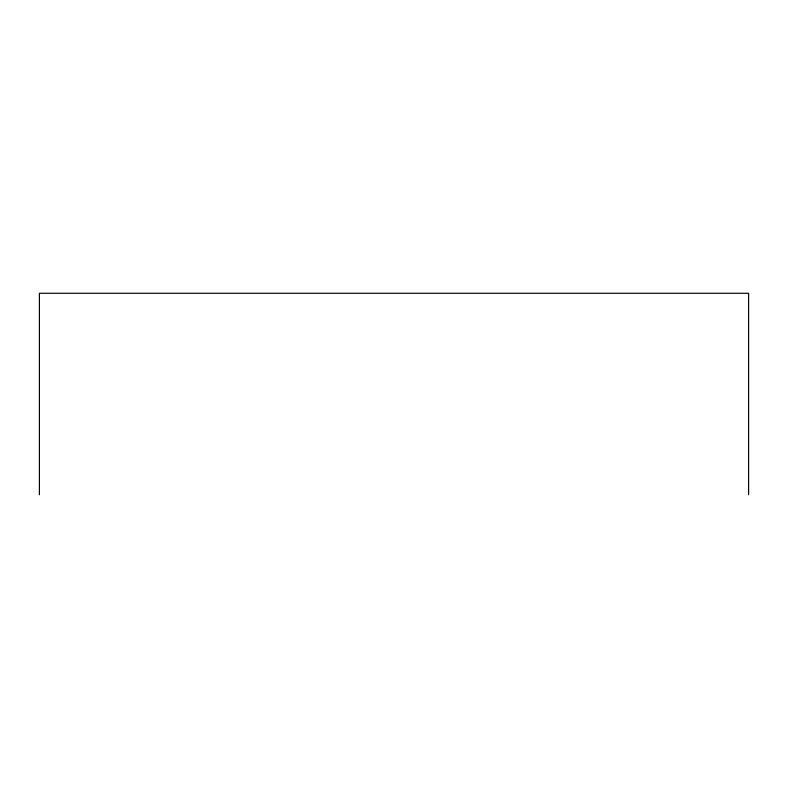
<?xml version="1.0" encoding="UTF-8"?>
<svg xmlns="http://www.w3.org/2000/svg" width="788" height="788" viewBox="0 0 788 788"><rect width="100%" height="100%" fill="white"/><g stroke="black" fill="none" stroke-linecap="round" stroke-linejoin="round"><path stroke-width="1.18" d="M748.6 494.716L748.6 293.284L39.4 293.284L39.4 494.716"/></g></svg>
